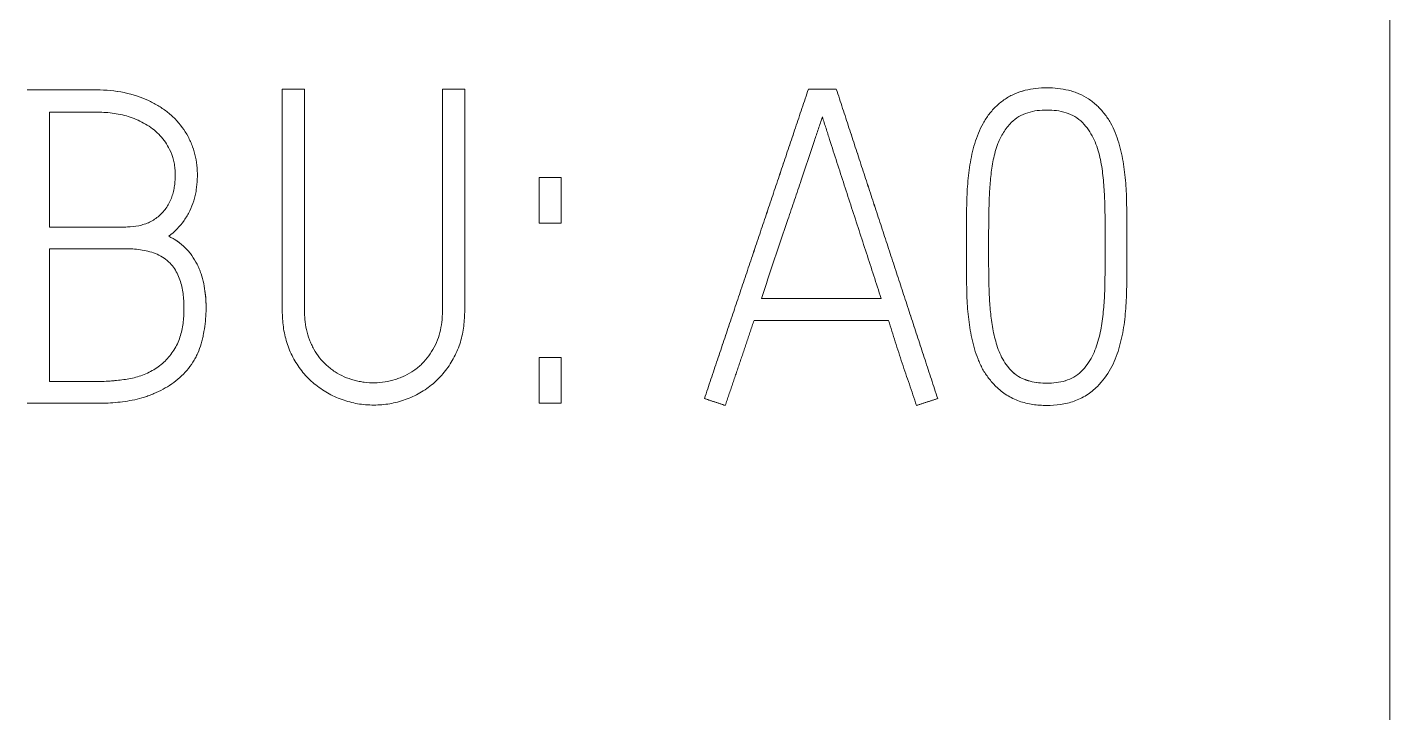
# Model space of a CAD drawing. Header units: millimetres. Extents: x 0 to 420, y 0 to 297.
# Drawn here: x 207.94 to 213.16, y 186.77 to 189.4 of the extents above; entities that cross this region are included whole.
import ezdxf

# ---------------------------------------------------------------- set-up
doc = ezdxf.new("R2010")
doc.units = ezdxf.units.MM
doc.layers.add('1', color=7, linetype='Continuous')

msp = doc.modelspace()

# ---------------------------------------------------------------- linework, layer by layer
at = {"layer": '1', "color": 7, "linetype": 'Continuous', "lineweight": 13}
for p, q in [((213.1551, 241.7075), (213.1551, 183.4735)), ((208.9196, 189.1597), (208.9196, 189.1597)), ((209.0046, 189.1597), (208.9196, 189.1597)), ((208.9196, 189.1597), (209.0046, 189.1597)), ((209.0046, 189.1597), (209.0046, 189.1597)), ((209.5322, 189.1597), (209.6172, 189.1597)), ((209.5322, 189.1597), (209.5322, 189.1597)), ((209.6172, 189.1597), (209.5322, 189.1597)), ((209.6172, 189.1597), (209.6172, 189.1597)), ((209.6172, 188.3142), (209.6172, 189.1597)), ((211.0385, 189.1597), (210.9319, 189.1597)), ((210.9319, 189.1597), (211.0385, 189.1597)), ((210.9319, 189.1597), (210.9319, 189.1597)), ((211.0385, 189.1597), (211.0385, 189.1597)), ((211.8438, 189.1646), (211.8438, 189.1646)), ((208.366, 189.1323), (208.366, 189.1323)), ((208.0292, 188.6321), (208.0292, 189.0713)), ((208.5949, 188.8318), (208.5949, 188.8318)), ((209.9016, 188.8217), (209.9016, 188.6471)), ((209.9016, 188.8217), (209.9016, 188.8217)), ((209.9016, 188.8217), (209.9867, 188.8217)), ((209.9867, 188.8217), (209.9016, 188.8217)), ((209.9867, 188.6471), (209.9867, 188.8217)), ((209.9867, 188.8217), (209.9867, 188.8217)), ((209.9016, 188.6471), (209.9867, 188.6471)), ((208.0292, 188.0411), (208.0292, 188.5489)), ((211.536, 188.5654), (211.536, 188.5654)), ((212.1501, 188.5471), (212.1501, 188.5471)), ((210.752, 188.359), (211.2098, 188.359)), ((211.2098, 188.359), (210.752, 188.359)), ((208.6282, 188.3209), (208.6282, 188.3209)), ((210.7237, 188.274), (211.2382, 188.274)), ((209.9016, 188.1326), (209.9016, 187.9579)), ((209.9867, 188.1326), (209.9016, 188.1326)), ((209.9016, 188.1326), (209.9867, 188.1326)), ((209.9016, 188.1326), (209.9016, 188.1326)), ((209.9867, 187.9579), (209.9867, 188.1326)), ((209.9867, 188.1326), (209.9867, 188.1326)), ((210.5341, 187.9762), (210.5341, 187.9762)), ((211.4262, 187.9762), (211.4262, 187.9762)), ((209.9016, 187.9579), (209.9867, 187.9579))]:
    msp.add_line(p, q, dxfattribs=at)
at = {"layer": '1', "color": 7, "linetype": 'Continuous', "lineweight": 25}
msp.add_line((211.8441, 188.0347), (211.8441, 188.0347), dxfattribs=at)
at = {"layer": '1', "color": 7, "linetype": 'Continuous', "lineweight": 13}
for points, knots in [([(208.9196, 189.1597), (208.9196, 188.9953), (208.9196, 188.7488), (208.9196, 188.4816), (208.9196, 188.3686), (208.9196, 188.3378), (208.9196, 188.3173), (208.9195, 188.307), (208.9205, 188.2762), (208.9225, 188.2558), (208.9278, 188.2253), (208.93, 188.2152), (208.9352, 188.1953), (208.9382, 188.1855), (208.9452, 188.1663), (208.9492, 188.1569), (208.9579, 188.1384), (208.9626, 188.1293), (208.973, 188.1114), (208.9786, 188.1027), (208.9905, 188.086), (209.0031, 188.07), (209.0172, 188.0552), (209.032, 188.0411), (209.0398, 188.0344), (209.0641, 188.015), (209.0811, 188.0036), (209.1081, 187.989), (209.1173, 187.9845), (209.1362, 187.9763), (209.1459, 187.9727), (209.1752, 187.963), (209.1951, 187.9582), (209.2255, 187.9537), (209.2357, 187.9526), (209.2564, 187.9513), (209.2667, 187.9511), (209.2976, 187.9517), (209.3179, 187.9539), (209.348, 187.9597), (209.358, 187.9621), (209.3779, 187.9678), (209.3877, 187.971), (209.4166, 187.9819), (209.4441, 187.9952), (209.4698, 188.0124), (209.4864, 188.0247), (209.4944, 188.0312), (209.5174, 188.0517), (209.5314, 188.0667), (209.5563, 188.0992), (209.5674, 188.1169), (209.5817, 188.1442), (209.5861, 188.1535), (209.5941, 188.1724), (209.5976, 188.182), (209.6036, 188.2017), (209.6062, 188.2118), (209.6105, 188.2321), (209.6121, 188.2422), (209.6161, 188.2729), (209.6172, 188.2935), (209.6172, 188.3142)], [0, 0, 0, 0, 0.25, 0.375, 0.40625, 0.421875, 0.421875, 0.4375, 0.4375, 0.46875, 0.46875, 0.484375, 0.484375, 0.5, 0.5, 0.515625, 0.515625, 0.53125, 0.53125, 0.546875, 0.546875, 0.5625, 0.578125, 0.578125, 0.59375, 0.59375, 0.625, 0.625, 0.640625, 0.640625, 0.65625, 0.65625, 0.6875, 0.6875, 0.703125, 0.703125, 0.71875, 0.71875, 0.75, 0.75, 0.765625, 0.765625, 0.78125, 0.78125, 0.8125, 0.828125, 0.828125, 0.84375, 0.84375, 0.875, 0.875, 0.90625, 0.90625, 0.921875, 0.921875, 0.9375, 0.9375, 0.953125, 0.953125, 0.96875, 0.96875, 1, 1, 1, 1]), ([(209.5322, 189.1597), (209.5322, 188.9483), (209.5322, 188.684), (209.5322, 188.4064), (209.5322, 188.3404), (209.5322, 188.3205), (209.5323, 188.3139), (209.5321, 188.3007), (209.5318, 188.2941), (209.5305, 188.2743), (209.529, 188.261), (209.5241, 188.2348), (209.5209, 188.2219), (209.5123, 188.1969), (209.5069, 188.1848), (209.4945, 188.161), (209.4876, 188.1497), (209.472, 188.1284), (209.4634, 188.1184), (209.449, 188.1043), (209.444, 188.0998), (209.4338, 188.0913), (209.418, 188.0792), (209.4008, 188.0692), (209.3828, 188.0606), (209.3766, 188.0579), (209.3641, 188.0532), (209.3578, 188.0511), (209.3387, 188.0452), (209.3257, 188.0421), (209.2994, 188.0377), (209.2859, 188.0364), (209.2594, 188.0361), (209.2462, 188.0369), (209.2266, 188.0394), (209.22, 188.0405), (209.207, 188.0432), (209.2004, 188.0447), (209.1682, 188.0536), (209.1438, 188.064), (209.1157, 188.0821), (209.1102, 188.086), (209.0996, 188.0941), (209.0945, 188.0984), (209.0798, 188.1117), (209.0708, 188.1214), (209.0543, 188.1423), (209.0468, 188.1536), (209.037, 188.171), (209.034, 188.1769), (209.0283, 188.1889), (209.0256, 188.195), (209.0184, 188.2137), (209.0147, 188.2267), (209.0091, 188.2527), (209.0072, 188.2658), (209.0055, 188.2856), (209.0051, 188.2923), (209.0046, 188.3055), (209.0046, 188.3122), (209.0046, 188.3322), (209.0046, 188.399), (209.0046, 188.6792), (209.0046, 188.9462), (209.0046, 189.1597)], [0, 0, 0, 0, 0.25, 0.3125, 0.328125, 0.328125, 0.335938, 0.335938, 0.34375, 0.34375, 0.359375, 0.359375, 0.375, 0.375, 0.390625, 0.390625, 0.40625, 0.40625, 0.421875, 0.421875, 0.429688, 0.429688, 0.4375, 0.453125, 0.453125, 0.460938, 0.460938, 0.46875, 0.46875, 0.484375, 0.484375, 0.5, 0.5, 0.515625, 0.515625, 0.523438, 0.523438, 0.53125, 0.53125, 0.5625, 0.5625, 0.570313, 0.570313, 0.578125, 0.578125, 0.59375, 0.59375, 0.609375, 0.609375, 0.617188, 0.617188, 0.625, 0.625, 0.640625, 0.640625, 0.65625, 0.65625, 0.664063, 0.664063, 0.671875, 0.671875, 0.6875, 0.75, 1, 1, 1, 1]), ([(211.8438, 189.1646), (211.8156, 189.1646), (211.7878, 189.1618), (211.7471, 189.1514), (211.7335, 189.1469), (211.7079, 189.1357), (211.6956, 189.129), (211.678, 189.1174), (211.6723, 189.1132), (211.6613, 189.1043), (211.656, 189.0997), (211.6409, 189.0851), (211.6316, 189.0747), (211.6187, 189.058), (211.6146, 189.0522), (211.6068, 189.0405), (211.6031, 189.0345), (211.5929, 189.0163), (211.587, 189.0037), (211.5767, 188.9778), (211.5721, 188.9645), (211.5639, 188.9377), (211.5604, 188.9242), (211.5511, 188.8836), (211.547, 188.8563), (211.5409, 188.8013), (211.539, 188.7738), (211.5375, 188.7322), (211.5372, 188.7183), (211.5367, 188.6906), (211.5365, 188.6767), (211.5361, 188.635), (211.536, 188.6072), (211.5359, 188.5517), (211.536, 188.5239), (211.5363, 188.4684), (211.5366, 188.4406), (211.5372, 188.399), (211.5374, 188.3851), (211.5382, 188.3573), (211.5403, 188.3158), (211.5448, 188.2747), (211.551, 188.2337), (211.5535, 188.2201), (211.5594, 188.193), (211.563, 188.1795), (211.571, 188.1528), (211.5755, 188.1397), (211.5831, 188.1204), (211.5857, 188.114), (211.5915, 188.1014), (211.5947, 188.0952), (211.6048, 188.0769), (211.6126, 188.0651), (211.6296, 188.043), (211.639, 188.0326), (211.649, 188.0228)], [0, 0, 0, 0, 0.0625, 0.0625, 0.09375, 0.09375, 0.125, 0.125, 0.140625, 0.140625, 0.15625, 0.15625, 0.1875, 0.1875, 0.203125, 0.203125, 0.21875, 0.21875, 0.25, 0.25, 0.28125, 0.28125, 0.3125, 0.3125, 0.375, 0.375, 0.4375, 0.4375, 0.46875, 0.46875, 0.5, 0.5, 0.5625, 0.5625, 0.625, 0.625, 0.6875, 0.6875, 0.71875, 0.71875, 0.75, 0.8125, 0.8125, 0.84375, 0.84375, 0.875, 0.875, 0.90625, 0.90625, 0.921875, 0.921875, 0.9375, 0.9375, 0.96875, 0.96875, 1, 1, 1, 1]), ([(211.7448, 189.1503), (211.7501, 189.152), (211.7555, 189.1536), (211.788, 189.1618), (211.8157, 189.1646), (211.8438, 189.1646)], [0, 0, 0, 0, 0.164927, 0.164927, 1, 1, 1, 1]), ([(212.0371, 188.0228), (212.057, 188.0427), (212.0737, 188.0649), (212.094, 188.1015), (212.1, 188.1143), (212.1104, 188.1402), (212.115, 188.1533), (212.1271, 188.1932), (212.133, 188.2204), (212.1394, 188.2617), (212.1412, 188.2756), (212.1442, 188.3034), (212.1465, 188.3311), (212.1479, 188.3589), (212.1488, 188.3867), (212.149, 188.4006), (212.1497, 188.4423), (212.1499, 188.4701), (212.1503, 188.5535), (212.1502, 188.609), (212.1494, 188.6786), (212.1492, 188.6925), (212.1488, 188.7203), (212.1486, 188.7342), (212.1472, 188.7759), (212.1452, 188.8037), (212.1407, 188.8451), (212.1389, 188.8589), (212.1347, 188.8864), (212.1322, 188.9001), (212.1233, 188.9408), (212.1155, 188.9674), (212.1, 189.0058), (212.094, 189.0183), (212.0801, 189.0427), (212.0723, 189.0543), (212.0551, 189.0761), (212.0458, 189.0865), (212.0305, 189.1009), (212.0252, 189.1056), (212.0143, 189.1142), (211.9974, 189.1264), (211.9791, 189.1362), (211.9599, 189.1445), (211.9533, 189.147), (211.94, 189.1514), (211.9199, 189.1572), (211.8995, 189.1608), (211.8718, 189.1639), (211.8578, 189.1646), (211.8438, 189.1646)], [0, 0, 0, 0, 0.0625, 0.0625, 0.09375, 0.09375, 0.125, 0.125, 0.1875, 0.1875, 0.21875, 0.21875, 0.25, 0.28125, 0.28125, 0.3125, 0.3125, 0.375, 0.375, 0.5, 0.5, 0.53125, 0.53125, 0.5625, 0.5625, 0.625, 0.625, 0.65625, 0.65625, 0.6875, 0.6875, 0.75, 0.75, 0.78125, 0.78125, 0.8125, 0.8125, 0.84375, 0.84375, 0.859375, 0.859375, 0.875, 0.90625, 0.90625, 0.921875, 0.921875, 0.9375, 0.96875, 0.96875, 1, 1, 1, 1]), ([(208.366, 189.1323), (208.3324, 189.1436), (208.2979, 189.1506), (208.245, 189.1556), (208.2273, 189.1564), (208.1919, 189.1564), (208.1034, 189.1564), (208.015, 189.1564), (207.9442, 189.1564)], [0, 0, 0, 0, 0.25, 0.25, 0.375, 0.375, 0.5, 1, 1, 1, 1]), ([(207.9442, 189.1564), (208.015, 189.1564), (208.1035, 189.1564), (208.1919, 189.1564), (208.2273, 189.1564), (208.2449, 189.1556), (208.2974, 189.1506), (208.332, 189.1438), (208.366, 189.1323)], [0, 0, 0, 0, 0.5, 0.625, 0.625, 0.75, 0.75, 1, 1, 1, 1]), ([(208.4852, 188.5971), (208.508, 188.614), (208.5276, 188.634), (208.5479, 188.6629), (208.5518, 188.6689), (208.559, 188.681), (208.5623, 188.6872), (208.5717, 188.706), (208.5768, 188.719), (208.5831, 188.7392), (208.5849, 188.7461), (208.5881, 188.7599), (208.5921, 188.7806), (208.5941, 188.8015), (208.5952, 188.8294), (208.5951, 188.8435), (208.5929, 188.8717), (208.591, 188.8856), (208.5852, 188.9129), (208.5795, 188.9329), (208.5715, 188.9524), (208.5657, 188.9652), (208.5626, 188.9715), (208.5458, 189.0026), (208.5293, 189.0252), (208.5045, 189.0504), (208.4994, 189.0553), (208.4888, 189.0647), (208.4834, 189.0692), (208.4667, 189.0821), (208.4551, 189.0899), (208.431, 189.1043), (208.4184, 189.1108), (208.3926, 189.1225), (208.3794, 189.1277), (208.366, 189.1323)], [0, 0, 0, 0, 0.125, 0.125, 0.15625, 0.15625, 0.1875, 0.1875, 0.25, 0.25, 0.28125, 0.28125, 0.3125, 0.375, 0.375, 0.4375, 0.4375, 0.5, 0.5, 0.5625, 0.59375, 0.59375, 0.625, 0.625, 0.75, 0.75, 0.78125, 0.78125, 0.8125, 0.8125, 0.875, 0.875, 0.9375, 0.9375, 1, 1, 1, 1]), ([(208.0292, 189.0713), (208.0718, 189.0713), (208.1251, 189.0713), (208.1837, 189.0713), (208.1996, 189.0713), (208.2103, 189.0713), (208.2156, 189.0713), (208.2316, 189.071), (208.2422, 189.0704), (208.2635, 189.0685), (208.2741, 189.0672), (208.3055, 189.0619), (208.3259, 189.0566), (208.3557, 189.0458), (208.3655, 189.0417), (208.3848, 189.0324), (208.3942, 189.0273), (208.4122, 189.016), (208.4209, 189.0099), (208.4374, 188.9965), (208.4453, 188.9892), (208.4672, 188.9658), (208.4792, 188.9483), (208.4886, 188.929)], [0, 0, 0, 0, 0.25, 0.3125, 0.34375, 0.34375, 0.375, 0.375, 0.4375, 0.4375, 0.5, 0.5, 0.625, 0.625, 0.6875, 0.6875, 0.75, 0.75, 0.8125, 0.8125, 0.875, 0.875, 1, 1, 1, 1]), ([(210.955, 188.9625), (210.96, 188.9776), (210.965, 188.9927), (210.9725, 189.0154), (210.975, 189.0229), (210.9801, 189.038), (210.9826, 189.0455), (210.9852, 189.053)], [0, 0, 0, 0, 0.5, 0.5, 0.75, 0.75, 1, 1, 1, 1]), ([(210.9852, 189.053), (210.9899, 189.0386), (210.9945, 189.0241), (211.0038, 188.9952), (211.0084, 188.9807), (211.0222, 188.9372), (211.0315, 188.9083), (211.0595, 188.8215), (211.0783, 188.7637), (211.1066, 188.677), (211.116, 188.6481), (211.1348, 188.5903), (211.1442, 188.5614), (211.1725, 188.4747), (211.1915, 188.417), (211.2098, 188.359)], [0, 0, 0, 0, 0.0625, 0.0625, 0.125, 0.125, 0.25, 0.25, 0.5, 0.5, 0.625, 0.625, 0.75, 0.75, 1, 1, 1, 1]), ([(211.7076, 189.0314), (211.7163, 189.0404), (211.726, 189.048), (211.7472, 189.0606), (211.7588, 189.0656), (211.7823, 189.0731), (211.7946, 189.0756), (211.8192, 189.0789), (211.8315, 189.0796), (211.8561, 189.0796), (211.8683, 189.0789), (211.8929, 189.0756), (211.9052, 189.073), (211.9287, 189.0655), (211.9401, 189.0605), (211.9617, 189.0478), (211.9715, 189.0403), (211.9804, 189.0314)], [0, 0, 0, 0, 0.125, 0.125, 0.25, 0.25, 0.375, 0.375, 0.5, 0.5, 0.625, 0.625, 0.75, 0.75, 0.875, 0.875, 1, 1, 1, 1]), ([(211.6567, 188.9515), (211.6624, 188.9664), (211.6694, 188.9807), (211.6864, 189.0077), (211.6963, 189.0201), (211.7076, 189.0314)], [0, 0, 0, 0, 0.5, 0.5, 1, 1, 1, 1]), ([(211.9804, 189.0314), (211.9968, 189.014), (212.01, 188.9946), (212.0258, 188.963), (212.0304, 188.9519), (212.0384, 188.9296), (212.0417, 188.9184), (212.0504, 188.8842), (212.0543, 188.861), (212.06, 188.8141), (212.0619, 188.7905), (212.0646, 188.7434), (212.0654, 188.7199), (212.0663, 188.6727), (212.0666, 188.6491), (212.0669, 188.602), (212.0669, 188.5784), (212.0669, 188.5312), (212.0669, 188.5076), (212.0664, 188.4605), (212.0661, 188.4369), (212.0654, 188.4015), (212.0652, 188.3897), (212.0643, 188.3662), (212.0636, 188.3544), (212.0611, 188.3191), (212.0587, 188.2956), (212.0523, 188.2488), (212.0479, 188.2256), (212.0385, 188.1914), (212.0349, 188.1801), (212.0268, 188.158), (212.0223, 188.1472), (212.0115, 188.1263), (212.0054, 188.1161), (211.9914, 188.0968), (211.9838, 188.0878), (211.9668, 188.0714), (211.9571, 188.0642), (211.9366, 188.0525), (211.9257, 188.0479), (211.9029, 188.0408), (211.8913, 188.0384), (211.8679, 188.0354), (211.856, 188.0347), (211.8441, 188.0347)], [0, 0, 0, 0, 0.0625, 0.0625, 0.09375, 0.09375, 0.125, 0.125, 0.1875, 0.1875, 0.25, 0.25, 0.3125, 0.3125, 0.375, 0.375, 0.4375, 0.4375, 0.5, 0.5, 0.5625, 0.5625, 0.59375, 0.59375, 0.625, 0.625, 0.6875, 0.6875, 0.75, 0.75, 0.78125, 0.78125, 0.8125, 0.8125, 0.84375, 0.84375, 0.875, 0.875, 0.90625, 0.90625, 0.9375, 0.9375, 0.96875, 0.96875, 1, 1, 1, 1]), ([(210.752, 188.359), (210.7688, 188.4094), (210.7856, 188.4597), (210.8194, 188.5603), (210.8364, 188.6106), (210.8618, 188.686), (210.8703, 188.7111), (210.8874, 188.7613), (210.896, 188.7864), (210.9217, 188.8618), (210.9387, 188.912), (210.955, 188.9625)], [0, 0, 0, 0, 0.25, 0.25, 0.5, 0.5, 0.625, 0.625, 0.75, 0.75, 1, 1, 1, 1]), ([(211.8441, 188.0347), (211.8223, 188.0347), (211.8008, 188.0368), (211.7747, 188.0436), (211.7695, 188.0452), (211.7593, 188.0488), (211.7542, 188.0509), (211.7393, 188.058), (211.73, 188.0636), (211.7172, 188.0737), (211.7131, 188.0774), (211.7053, 188.0852), (211.6942, 188.0972), (211.6846, 188.1105), (211.6732, 188.1291), (211.6682, 188.139), (211.6596, 188.1591), (211.656, 188.1693), (211.6462, 188.2004), (211.641, 188.2215), (211.6331, 188.2645), (211.6304, 188.286), (211.6261, 188.3291), (211.6246, 188.3506), (211.6226, 188.3938), (211.6221, 188.4154), (211.621, 188.4801), (211.621, 188.5234), (211.621, 188.6098), (211.6214, 188.653), (211.6224, 188.7071), (211.6225, 188.7179), (211.6232, 188.7395), (211.6246, 188.7718), (211.6272, 188.8039), (211.6306, 188.836), (211.6318, 188.8466), (211.6349, 188.8679), (211.6367, 188.8785), (211.6433, 188.9101), (211.649, 188.9309), (211.6567, 188.9515)], [0, 0, 0, 0, 0.0625, 0.0625, 0.078125, 0.078125, 0.09375, 0.09375, 0.125, 0.125, 0.140625, 0.140625, 0.15625, 0.1875, 0.1875, 0.21875, 0.21875, 0.25, 0.25, 0.3125, 0.3125, 0.375, 0.375, 0.4375, 0.4375, 0.5, 0.5, 0.625, 0.625, 0.75, 0.75, 0.78125, 0.78125, 0.8125, 0.875, 0.875, 0.90625, 0.90625, 0.9375, 0.9375, 1, 1, 1, 1]), ([(208.4886, 188.929), (208.4952, 188.9158), (208.5001, 188.9021), (208.5054, 188.8809), (208.5068, 188.8737), (208.5089, 188.8592), (208.5095, 188.8518), (208.5103, 188.8372), (208.5103, 188.8299), (208.5099, 188.8154), (208.509, 188.8009), (208.507, 188.7865), (208.5043, 188.7721), (208.5026, 188.7648), (208.4964, 188.7437), (208.4909, 188.7302), (208.4799, 188.7111), (208.4758, 188.7049), (208.4669, 188.6933), (208.4573, 188.6824), (208.4463, 188.6727), (208.4345, 188.6638), (208.4284, 188.6597), (208.4157, 188.6525), (208.4091, 188.6493), (208.3955, 188.6438), (208.3884, 188.6415), (208.3672, 188.6358), (208.3528, 188.6336), (208.3309, 188.6322), (208.3235, 188.6321), (208.3088, 188.6321), (208.272, 188.6321), (208.1764, 188.6321), (208.0881, 188.6321), (208.0292, 188.6321)], [0, 0, 0, 0, 0.0625, 0.0625, 0.09375, 0.09375, 0.125, 0.125, 0.15625, 0.15625, 0.1875, 0.21875, 0.21875, 0.25, 0.25, 0.3125, 0.3125, 0.34375, 0.34375, 0.375, 0.40625, 0.40625, 0.4375, 0.4375, 0.46875, 0.46875, 0.5, 0.5, 0.5625, 0.5625, 0.59375, 0.59375, 0.625, 0.75, 1, 1, 1, 1]), ([(212.1482, 188.7459), (212.1486, 188.7325), (212.1488, 188.7191), (212.1492, 188.6917), (212.1494, 188.6778), (212.15, 188.625), (212.1502, 188.586), (212.1502, 188.5471)], [0, 0, 0, 0, 0.202874, 0.202874, 0.412672, 0.412672, 1, 1, 1, 1]), ([(207.9442, 187.9579), (207.9941, 187.9579), (208.069, 187.9579), (208.144, 187.9579), (208.1814, 187.9579), (208.1939, 187.9579), (208.2189, 187.9579), (208.2313, 187.9581), (208.2687, 187.9596), (208.2935, 187.9617), (208.343, 187.9687), (208.3676, 187.9738), (208.3982, 187.9833), (208.4043, 187.9854), (208.4164, 187.9899), (208.4225, 187.9924), (208.4405, 188.0001), (208.4522, 188.0057), (208.475, 188.0179), (208.4861, 188.0246), (208.5075, 188.0394), (208.5179, 188.0474), (208.5373, 188.0647), (208.5462, 188.074), (208.5627, 188.0937), (208.5704, 188.104), (208.5809, 188.1205), (208.5842, 188.1261), (208.5905, 188.1376), (208.5991, 188.155), (208.6058, 188.1732), (208.6112, 188.1918), (208.6128, 188.1981), (208.6157, 188.2108), (208.6171, 188.2172), (208.6209, 188.2363), (208.625, 188.2618), (208.6272, 188.2875), (208.6283, 188.3131), (208.6283, 188.326), (208.6275, 188.3518), (208.6266, 188.3647), (208.6237, 188.3905), (208.6217, 188.4034), (208.6163, 188.4287), (208.613, 188.4412), (208.6067, 188.4596), (208.6045, 188.4657), (208.5995, 188.4778), (208.5968, 188.4837), (208.588, 188.5012), (208.578, 188.5178), (208.566, 188.5331), (208.5576, 188.543), (208.5531, 188.5478), (208.5299, 188.5707), (208.5087, 188.5854), (208.4852, 188.5971)], [0, 0, 0, 0, 0.125, 0.1875, 0.1875, 0.21875, 0.21875, 0.25, 0.25, 0.3125, 0.3125, 0.375, 0.375, 0.390625, 0.390625, 0.40625, 0.40625, 0.4375, 0.4375, 0.46875, 0.46875, 0.5, 0.5, 0.53125, 0.53125, 0.5625, 0.5625, 0.578125, 0.578125, 0.59375, 0.625, 0.625, 0.640625, 0.640625, 0.65625, 0.65625, 0.6875, 0.71875, 0.71875, 0.75, 0.75, 0.78125, 0.78125, 0.8125, 0.8125, 0.84375, 0.84375, 0.859375, 0.859375, 0.875, 0.875, 0.90625, 0.921875, 0.921875, 0.9375, 0.9375, 1, 1, 1, 1]), ([(208.4852, 188.5971), (208.5084, 188.5855), (208.5294, 188.571), (208.5494, 188.5514), (208.551, 188.5498), (208.5526, 188.5482)], [0, 0, 0, 0, 0.919752, 0.919752, 1, 1, 1, 1]), ([(208.0292, 188.5489), (208.1082, 188.5489), (208.197, 188.5489), (208.2908, 188.5489), (208.3056, 188.5489), (208.3155, 188.5489), (208.3402, 188.549), (208.3647, 188.5473), (208.3938, 188.5425), (208.4034, 188.5404), (208.4226, 188.535), (208.4321, 188.5317), (208.4503, 188.5236), (208.459, 188.5189), (208.4756, 188.5077), (208.4834, 188.5013), (208.4904, 188.494)], [0, 0, 0, 0, 0.5, 0.5625, 0.59375, 0.59375, 0.625, 0.75, 0.75, 0.8125, 0.8125, 0.875, 0.875, 0.9375, 0.9375, 1, 1, 1, 1]), ([(208.4904, 188.494), (208.5031, 188.4808), (208.5128, 188.4657), (208.5241, 188.4409), (208.5273, 188.4324), (208.5326, 188.4152), (208.5348, 188.4065), (208.5401, 188.38), (208.5421, 188.3619), (208.5438, 188.3259), (208.5436, 188.3079), (208.5419, 188.2811), (208.5411, 188.2721), (208.5387, 188.2543), (208.5372, 188.2453), (208.5314, 188.2187), (208.526, 188.2016), (208.5143, 188.1772), (208.5098, 188.1693), (208.5, 188.154), (208.4895, 188.1392), (208.4775, 188.1258), (208.4646, 188.113), (208.4577, 188.107), (208.4433, 188.0959), (208.4357, 188.0909), (208.4202, 188.0818), (208.4122, 188.0776), (208.3957, 188.07), (208.3873, 188.0666), (208.3701, 188.0605), (208.3528, 188.0554), (208.3352, 188.0518), (208.3175, 188.0489), (208.3085, 188.0478), (208.2817, 188.0447), (208.2636, 188.0431), (208.2366, 188.0417), (208.2276, 188.0414), (208.2096, 188.0411), (208.2006, 188.0411), (208.1735, 188.0411), (208.1194, 188.0411), (208.0653, 188.0411), (208.0292, 188.0411)], [0, 0, 0, 0, 0.0625, 0.0625, 0.09375, 0.09375, 0.125, 0.125, 0.1875, 0.1875, 0.25, 0.25, 0.28125, 0.28125, 0.3125, 0.3125, 0.375, 0.375, 0.40625, 0.40625, 0.4375, 0.46875, 0.46875, 0.5, 0.5, 0.53125, 0.53125, 0.5625, 0.5625, 0.59375, 0.59375, 0.625, 0.65625, 0.65625, 0.6875, 0.6875, 0.75, 0.75, 0.78125, 0.78125, 0.8125, 0.8125, 0.875, 1, 1, 1, 1]), ([(208.6243, 188.3843), (208.6245, 188.3833), (208.6246, 188.3822), (208.6263, 188.3683), (208.6272, 188.3556), (208.628, 188.3356), (208.6282, 188.3284), (208.6282, 188.3212)], [0, 0, 0, 0, 0.050575, 0.050575, 0.656269, 0.656269, 1, 1, 1, 1]), ([(208.5424, 188.2884), (208.5424, 188.2889), (208.5425, 188.2894), (208.5431, 188.3003), (208.5435, 188.3105), (208.5435, 188.3208)], [0, 0, 0, 0, 0.048407, 0.048407, 1, 1, 1, 1]), ([(211.2382, 188.274), (211.2465, 188.2468), (211.2551, 188.2197), (211.2725, 188.1655), (211.2815, 188.1385), (211.2949, 188.098), (211.2994, 188.0845), (211.3086, 188.0576), (211.3133, 188.0442), (211.3272, 188.0039), (211.3362, 187.9769), (211.3446, 187.9497)], [0, 0, 0, 0, 0.25, 0.25, 0.5, 0.5, 0.625, 0.625, 0.75, 0.75, 1, 1, 1, 1]), ([(211.7108, 188.0797), (211.7142, 188.0764), (211.7178, 188.0732), (211.7301, 188.0636), (211.7393, 188.058), (211.7541, 188.051), (211.7591, 188.0489), (211.7693, 188.0453), (211.7745, 188.0437), (211.8005, 188.0368), (211.8223, 188.0347), (211.8441, 188.0347)], [0, 0, 0, 0, 0.099302, 0.099302, 0.324476, 0.324476, 0.437064, 0.437064, 0.549651, 0.549651, 1, 1, 1, 1]), ([(208.0292, 188.0411), (208.0653, 188.0411), (208.1195, 188.0411), (208.1736, 188.0411), (208.2007, 188.0411), (208.2097, 188.0411), (208.2277, 188.0414), (208.2367, 188.0417), (208.2559, 188.0427), (208.266, 188.0434), (208.276, 188.0443)], [0, 0, 0, 0, 0.438596, 0.657895, 0.657895, 0.767544, 0.767544, 0.877193, 0.877193, 1, 1, 1, 1]), ([(211.649, 188.0228), (211.6616, 188.01), (211.6754, 187.9989), (211.7052, 187.98), (211.7216, 187.9722), (211.755, 187.9604), (211.7723, 187.9562), (211.8076, 187.9509), (211.8253, 187.9497), (211.8606, 187.9496), (211.8782, 187.9507), (211.9046, 187.9546), (211.9134, 187.9563), (211.9307, 187.9606), (211.9478, 187.9656), (211.9641, 187.9724), (211.9801, 187.9801), (211.988, 187.9844), (212.0107, 187.9988), (212.0245, 188.01), (212.0371, 188.0228)], [0, 0, 0, 0, 0.125, 0.125, 0.25, 0.25, 0.375, 0.375, 0.5, 0.5, 0.625, 0.625, 0.6875, 0.6875, 0.75, 0.8125, 0.8125, 0.875, 0.875, 1, 1, 1, 1]), ([(211.8441, 188.0347), (211.8561, 188.0347), (211.8679, 188.0354), (211.8914, 188.0384), (211.9029, 188.0408), (211.9144, 188.0443)], [0, 0, 0, 0, 0.50025, 0.50025, 1, 1, 1, 1])]:
    msp.add_open_spline(points, degree=3, knots=knots, dxfattribs=at)
for points, weights in [([(210.5341, 187.9762), (210.733, 188.568), (210.9319, 189.1597)], [0.500000077896, 0.499999922104, 0.500000077896]), ([(210.9319, 189.1597), (210.733, 188.5679), (210.5341, 187.9762)], [0.50000007787, 0.49999992213, 0.50000007787]), ([(211.0385, 189.1597), (211.2324, 188.568), (211.4262, 187.9762)], [0.50000007784, 0.49999992216, 0.50000007784]), ([(211.4262, 187.9762), (211.2324, 188.5679), (211.0385, 189.1597)], [0.500000077787, 0.499999922213, 0.500000077787]), ([(210.6139, 187.9497), (210.6688, 188.1118), (210.7237, 188.274)], [0.500000004084, 0.499999995916, 0.500000004084]), ([(210.5341, 187.9762), (210.574, 187.9629), (210.6139, 187.9497)], [0.500000799391, 0.499999200609, 0.500000799391]), ([(211.3446, 187.9497), (211.3854, 187.9629), (211.4262, 187.9762)], [0.500000390633, 0.499999609367, 0.500000390633])]:
    msp.add_rational_spline(points, weights, degree=2, dxfattribs=at)
for points, degree in [([(212.0667, 188.4908), (212.0669, 188.5109), (212.0669, 188.5311), (212.0669, 188.5512)], 3), ([(208.9196, 188.4087), (208.9196, 188.4087)], 1)]:
    msp.add_open_spline(points, degree=degree, dxfattribs=at)

doc.saveas('drawing.dxf')
